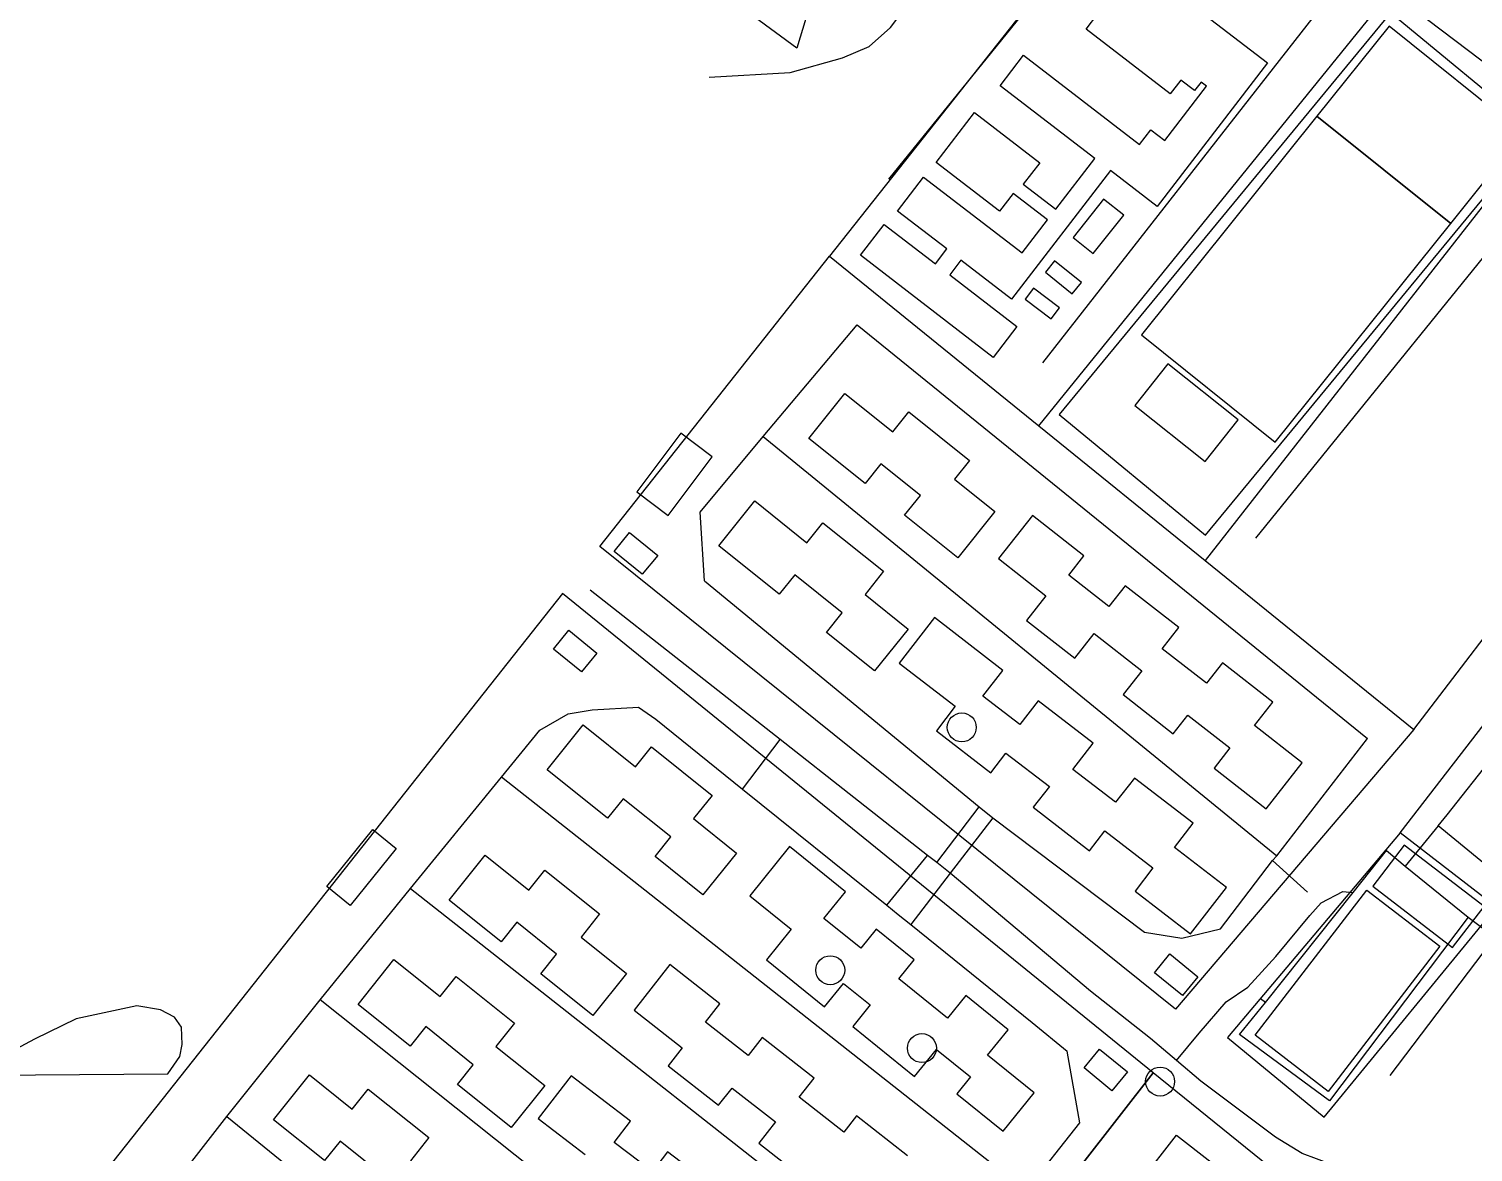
# Model space of a CAD drawing. Header units: metres. Extents: x 11276530 to 11306586, y 355867 to 367650.
# Drawn here: x 11290067.2 to 11290566.2, y 361222.2 to 361610.2 of the extents above; entities that cross this region are included whole.
import ezdxf

# ---------------------------------------------------------------- set-up
doc = ezdxf.new("R2010")
doc.units = ezdxf.units.M
for name, color, linetype in [('AMENITY', 6, 'Continuous'), ('BUILDING', 8, 'Continuous'), ('HIGHWAY_OTHER', 7, 'Continuous'), ('HIGHWAY_RESIDENTIAL', 7, 'Continuous'), ('HIGHWAY_SERVICE', 8, 'Continuous'), ('LANDUSE', 2, 'Continuous'), ('MISC', 8, 'Continuous'), ('NATURAL_WATER', 5, 'Continuous')]:
    doc.layers.add(name, color=color, linetype=linetype)

msp = doc.modelspace()

# ---------------------------------------------------------------- linework, layer by layer
at = {"layer": 'AMENITY'}
for points in [[(11290520.27, 361669.37), (11290479.42, 361703.06), (11290343.8, 361531.69), (11290416.11, 361473.16), (11290534.71, 361619.29), (11290531.62, 361626.52), (11290533.17, 361633.23), (11290528.68, 361636.94), (11290518.72, 361644.07), (11290516.65, 361652.33), (11290517.68, 361660.59), (11290520.27, 361669.37)], [(11290590.96, 361576.42), (11290473.61, 361426.62), (11290545.7, 361368.27), (11290672.53, 361534.09), (11290658.08, 361533.57), (11290644.65, 361537.19), (11290599.87, 361568.57), (11290590.96, 361576.42)], [(11290541.03, 361332.58), (11290481.3, 361261.84), (11290514.78, 361234.31), (11290574.32, 361306.85), (11290541.03, 361332.58)], [(11290542.37, 361328.25), (11290531.5, 361314.08), (11290559.09, 361292.89), (11290569.97, 361307.06), (11290542.37, 361328.25)]]:
    msp.add_lwpolyline(points, dxfattribs=at)
for centre in [(11290389.53, 361368.96), (11290344.1, 361285.07), (11290375.76, 361258.15)]:
    msp.add_circle(centre, 5, dxfattribs=at)
at = {"layer": 'BUILDING'}
for points in [[(11290467.77, 361619.52), (11290495.11, 361598.5), (11290457, 361548.94), (11290440.88, 361561.34), (11290406.73, 361516.92), (11290389.24, 361530.35), (11290385.36, 361525.31), (11290408.58, 361507.46), (11290400.37, 361496.78), (11290354.52, 361532.03), (11290362.73, 361542.72), (11290362.73, 361542.72), (11290380.39, 361529.12), (11290384.31, 361534.23), (11290367.31, 361547.31), (11290376.34, 361559.05), (11290410.37, 361532.88), (11290419.15, 361544.3), (11290407.33, 361553.39), (11290402.58, 361547.22), (11290380.65, 361564.08), (11290393.9, 361581.31), (11290416.44, 361563.97), (11290410.78, 361556.61), (11290421.99, 361547.99), (11290435.44, 361565.48), (11290402.77, 361590.61), (11290410.86, 361601.14), (11290450.98, 361570.29), (11290454.89, 361575.37), (11290459.7, 361571.68), (11290474.11, 361590.43), (11290472.24, 361591.86), (11290469.97, 361588.91), (11290465.21, 361592.58), (11290461.53, 361587.8), (11290432.46, 361610.15), (11290436.52, 361615.42)], [(11290370.82, 361220.98), (11290353.2, 361234.81), (11290348.78, 361229.17), (11290333.36, 361241.27), (11290338.48, 361247.81), (11290320.59, 361261.83), (11290315.7, 361255.59), (11290300.93, 361267.15), (11290305.92, 361273.5), (11290288.65, 361287.04), (11290288.65, 361287.04), (11290276.34, 361271.32), (11290292.95, 361258.31), (11290288.08, 361252.07), (11290305.52, 361238.42), (11290310.18, 361244.37), (11290325.14, 361232.65), (11290319.4, 361225.31), (11290336.4, 361211.98)], [(11290308.74, 361206.42), (11290287.91, 361222.38), (11290282.64, 361215.5), (11290269.47, 361225.58), (11290275.06, 361232.89), (11290254.56, 361248.6), (11290254.56, 361248.6), (11290243.22, 361233.8), (11290259.38, 361221.42)]]:
    msp.add_lwpolyline(points, dxfattribs=at)
for points in [[(11290349.15, 361484.32), (11290365.74, 361471.05), (11290371.28, 361477.96), (11290392.24, 361461.18), (11290387.04, 361454.68), (11290400.94, 361443.54), (11290388.13, 361427.53), (11290369.79, 361442.22), (11290375.24, 361449.02), (11290361.53, 361460.01), (11290356.12, 361453.25), (11290336.71, 361468.79), (11290349.15, 361484.32)], [(11290317.99, 361447.17), (11290336.03, 361432.72), (11290341.56, 361439.63), (11290362.53, 361422.86), (11290356.1, 361414.82), (11290370.95, 361402.93), (11290359.36, 361388.46), (11290342.78, 361401.74), (11290348.23, 361408.54), (11290331.83, 361421.67), (11290326.42, 361414.93), (11290305.55, 361431.64), (11290317.99, 361447.17)], [(11290413.92, 361442.2), (11290402.22, 361427.28), (11290418.62, 361414.44), (11290411.9, 361405.85), (11290428.55, 361392.81), (11290435.3, 361401.4), (11290451.73, 361388.53), (11290445.27, 361380.29), (11290462.57, 361366.72), (11290467.67, 361373.23), (11290482.15, 361361.87), (11290476.67, 361354.89), (11290494.65, 361340.78), (11290507.15, 361356.74), (11290490.7, 361369.64), (11290497.01, 361377.68), (11290479.63, 361391.3), (11290474.05, 361384.18), (11290458.78, 361396.13), (11290464.48, 361403.41), (11290445.99, 361417.89), (11290440.33, 361410.67), (11290426.47, 361421.54), (11290431.72, 361428.25), (11290413.92, 361442.2)], [(11290269.47, 361429.76), (11290274.78, 361436.26), (11290284.46, 361428.36), (11290279.14, 361421.85), (11290269.47, 361429.76)], [(11290380.06, 361406.88), (11290367.92, 361391.17), (11290387.26, 361376.23), (11290380.76, 361367.81), (11290399.56, 361353.29), (11290404.8, 361360.07), (11290419.78, 361348.5), (11290414.24, 361341.34), (11290433.67, 361326.33), (11290438.97, 361333.2), (11290455.58, 361320.38), (11290449.4, 361312.36), (11290468.55, 361297.58), (11290480.96, 361313.65), (11290463.02, 361327.51), (11290469.44, 361335.82), (11290449.15, 361351.46), (11290442.66, 361343.07), (11290427.93, 361354.44), (11290434.94, 361363.54), (11290415.97, 361378.18), (11290409.6, 361369.93), (11290396.85, 361379.76), (11290403.67, 361388.61), (11290380.06, 361406.88)], [(11290248.43, 361396.02), (11290253.74, 361402.52), (11290263.42, 361394.62), (11290258.1, 361388.11), (11290248.43, 361396.02)], [(11290258.74, 361369.78), (11290276.8, 361355.33), (11290282.33, 361362.23), (11290303.29, 361345.46), (11290296.86, 361337.43), (11290311.71, 361325.54), (11290300.12, 361311.07), (11290283.54, 361324.35), (11290288.99, 361331.15), (11290272.59, 361344.28), (11290267.18, 361337.54), (11290246.31, 361354.25), (11290258.74, 361369.78)], [(11290330.04, 361327.85), (11290316.28, 361310.82), (11290330.61, 361299.24), (11290322.03, 361288.62), (11290342.13, 361272.37), (11290348.69, 361280.47), (11290357.85, 361273.06), (11290351.85, 361265.64), (11290373.23, 361248.34), (11290380.82, 361257.7), (11290392.53, 361248.23), (11290387.8, 361242.38), (11290403.78, 361229.44), (11290414.51, 361242.69), (11290398.45, 361255.7), (11290405.56, 361264.47), (11290390.93, 361276.31), (11290384.6, 361268.5), (11290367.82, 361282.09), (11290373.11, 361288.63), (11290359.95, 361299.28), (11290354.6, 361292.66), (11290341.89, 361302.94), (11290349.38, 361312.2), (11290330.04, 361327.85)], [(11290224.89, 361324.78), (11290239.95, 361312.73), (11290245.48, 361319.63), (11290264.41, 361304.49), (11290257.99, 361296.45), (11290273.66, 361283.9), (11290262.07, 361269.43), (11290244.08, 361283.84), (11290249.51, 361290.64), (11290235.82, 361301.62), (11290230.41, 361294.88), (11290212.46, 361309.25), (11290224.89, 361324.78)], [(11290529.43, 361312.76), (11290554.65, 361293.35), (11290516.08, 361243.21), (11290490.85, 361262.61), (11290529.43, 361312.76)], [(11290193.36, 361288.75), (11290209.36, 361275.95), (11290214.89, 361282.85), (11290235.01, 361266.76), (11290228.57, 361258.72), (11290245.47, 361245.19), (11290233.88, 361230.72), (11290215.26, 361245.64), (11290220.72, 361252.44), (11290204.31, 361265.58), (11290198.91, 361258.83), (11290180.93, 361273.21), (11290193.36, 361288.75)], [(11290456.09, 361284.2), (11290461.4, 361290.7), (11290471.07, 361282.8), (11290465.75, 361276.29), (11290456.09, 361284.2)], [(11290431.76, 361251.35), (11290437.07, 361257.85), (11290446.74, 361249.96), (11290441.42, 361243.44), (11290431.76, 361251.35)], [(11290164.15, 361248.96), (11290178.95, 361237.12), (11290184.48, 361244.02), (11290205.44, 361227.25), (11290199.02, 361219.22), (11290213.87, 361207.33), (11290202.28, 361192.86), (11290185.69, 361206.14), (11290191.15, 361212.94), (11290174.75, 361226.07), (11290169.34, 361219.33), (11290151.73, 361233.42), (11290164.15, 361248.96)]]:
    msp.add_lwpolyline(points, close=True, dxfattribs=at)
at = {"layer": 'HIGHWAY_OTHER'}
for points in [[(11290302.2, 361593.57), (11290330.27, 361595.22), (11290348.33, 361600.29), (11290357.58, 361604.17), (11290364.91, 361610.74), (11290375.2, 361624.32), (11290385.5, 361640.6), (11290387.74, 361647.77), (11290390.43, 361654.18), (11290402.08, 361667.17), (11290430.3, 361690.46), (11290451.19, 361699.27), (11290477.32, 361705.69), (11290484.74, 361706.2)], [(11290554.15, 361334.91), (11290557.2, 361338.73), (11290573.29, 361358.96), (11290589.26, 361379.61), (11290594.26, 361386.37), (11290614.96, 361412.09), (11290617.78, 361415.68), (11290634.49, 361436.97), (11290650.52, 361457.24), (11290655.49, 361463.53), (11290660.72, 361470.12), (11290676.84, 361490.41), (11290693.3, 361511.14), (11290697.56, 361516.51)], [(11290313.78, 361347.65), (11290326.81, 361364.74)], [(11290633.62, 361269.78), (11290554.15, 361334.91)], [(11290496.83, 361322.93), (11290508.96, 361312.08)], [(11290494.42, 361273.97), (11290492.68, 361275.24)]]:
    msp.add_lwpolyline(points, dxfattribs=at)
msp.add_circle((11290458.05, 361246.6), 5, dxfattribs=at)
at = {"layer": 'HIGHWAY_RESIDENTIAL'}
for points in [[(11290454.7, 361261.52), (11290433.99, 361277.8), (11290385.51, 361318.6), (11290380.88, 361322.25), (11290377.69, 361324.75), (11290326.81, 361364.74), (11290261.15, 361416.37)], [(11290567.11, 361197.03), (11290554.18, 361206.73), (11290542.99, 361212.32), (11290537.75, 361213.33), (11290519.54, 361216.81), (11290516.98, 361218.07), (11290507.11, 361221.77), (11290497.93, 361227.44), (11290472.13, 361246.77), (11290463.7, 361253.86), (11290454.7, 361261.52)]]:
    msp.add_lwpolyline(points, dxfattribs=at)
at = {"layer": 'HIGHWAY_SERVICE'}
for points in [[(11290364.31, 361558.34), (11290445.81, 361658.96), (11290448.28, 361660.16), (11290451.19, 361660.24), (11290453.95, 361659.71), (11290460.59, 361654.38), (11290468.46, 361648.08), (11290486.37, 361633.73), (11290494.65, 361627.34), (11290510.79, 361614.16)], [(11290683.74, 361548.2), (11290675.23, 361544.02), (11290667.5, 361540.22), (11290650.73, 361539.44), (11290640.67, 361545.21), (11290626.53, 361555.88), (11290603.72, 361573.1), (11290600.56, 361575.49), (11290546.14, 361616.57), (11290539.47, 361625.09), (11290540.05, 361630.49), (11290540.45, 361634.16), (11290541.67, 361636.54), (11290545.7, 361644.38), (11290551.96, 361652.83)], [(11290533.25, 361642.76), (11290528.68, 361636.94), (11290510.79, 361614.16), (11290417.46, 361494.92)], [(11290603.72, 361573.1), (11290601.07, 361569.99), (11290599.87, 361568.57), (11290490.98, 361434.31)], [(11290300.63, 361419.58), (11290299.13, 361443.28), (11290320.88, 361469.43), (11290353.39, 361508)], [(11290353.39, 361508), (11290529.73, 361365.09)], [(11290320.88, 361469.43), (11290498.32, 361324.54)], [(11290300.63, 361419.58), (11290395.57, 361341.55), (11290400.2, 361337.74), (11290452.62, 361298.26), (11290465.6, 361296.19)], [(11290107.83, 361198.84), (11290135.57, 361234.57), (11290167.86, 361274.86), (11290199.09, 361313.25), (11290230.53, 361351.72), (11290243.8, 361367.95), (11290253.48, 361373.67), (11290261.85, 361374.99), (11290277.79, 361375.96)], [(11290277.79, 361375.96), (11290283.78, 361371.82), (11290313.78, 361347.65), (11290363.64, 361307.49), (11290367.51, 361304.37), (11290371.92, 361300.82), (11290413.79, 361267), (11290425.99, 361257.15)], [(11290465.6, 361296.19), (11290478.95, 361299.38), (11290496.83, 361322.93), (11290498.32, 361324.54), (11290529.73, 361365.09)], [(11290411.8, 361208.86), (11290230.53, 361351.72)], [(11290380.88, 361322.25), (11290395.57, 361341.55)], [(11290400.2, 361337.74), (11290385.51, 361318.6), (11290371.92, 361300.82)], [(11290554.15, 361334.91), (11290542.66, 361321.01)], [(11290516.58, 361240), (11290485.53, 361262.83), (11290494.42, 361273.97), (11290524.71, 361311.94), (11290536.22, 361326.37)], [(11290536.22, 361326.37), (11290542.66, 361321.01), (11290564.53, 361303.41), (11290516.58, 361240)], [(11290363.64, 361307.49), (11290377.69, 361324.75)], [(11290199.09, 361313.25), (11290381.17, 361170.11)], [(11290463.7, 361253.86), (11290471.49, 361263.32), (11290480.88, 361274.09), (11290488.37, 361279.17), (11290497.98, 361289.81), (11290509.79, 361303.93), (11290513.75, 361308.3), (11290521.14, 361312.24), (11290524.71, 361311.94)], [(11290564.53, 361303.41), (11290573.65, 361296.49), (11290572.45, 361294.91), (11290537.43, 361248.67)], [(11290349.62, 361130.12), (11290167.86, 361274.86)], [(11290280.9, 361050.92), (11290288.14, 361051.39), (11290316.35, 361087.7), (11290349.62, 361130.12), (11290381.17, 361170.11), (11290411.8, 361208.86), (11290430.35, 361232.33), (11290425.99, 361257.15)], [(11290135.57, 361234.57), (11290316.35, 361087.7)], [(11290377.11, 360974.22), (11290357.42, 360989.55), (11290342.93, 361000.84), (11290307.93, 361028.09), (11290377.72, 361117.7), (11290387.71, 361130.5), (11290398.87, 361144.85), (11290426.06, 361179.76), (11290463.7, 361228.1), (11290501.76, 361198.47), (11290515.56, 361187.72), (11290547.88, 361162.54), (11290530.66, 361140.42), (11290401.78, 360974.92), (11290367.26, 361001.81)]]:
    msp.add_lwpolyline(points, dxfattribs=at)
at = {"layer": 'LANDUSE'}
for points in [[(11290423.23, 361477.06), (11290473.73, 361435.4), (11290588.16, 361574.14), (11290537.64, 361615.79), (11290423.23, 361477.06)], [(11290545.7, 361368.27), (11290463.38, 361271.64), (11290264.51, 361431.49), (11290343.8, 361531.69), (11290416.11, 361473.16), (11290473.61, 361426.62), (11290545.7, 361368.27)], [(11290635.31, 361259.73), (11290574.32, 361306.85), (11290541.03, 361332.58), (11290690.31, 361525.77), (11290784.56, 361452.95), (11290635.31, 361259.73)], [(11290083.92, 361203.28), (11290287.17, 361033.25), (11290455.6, 361249.63), (11290251.63, 361415.22), (11290083.92, 361203.28)], [(11290287.17, 361033.25), (11290387.24, 360953.86), (11290535.89, 361136.12), (11290559.78, 361165.43), (11290455.6, 361249.63), (11290287.17, 361033.25)]]:
    msp.add_lwpolyline(points, close=True, dxfattribs=at)
at = {"layer": 'MISC'}
for points in [[(11290537.17, 361611.19), (11290512.24, 361580.11), (11290558.46, 361543.02), (11290583.39, 361574.09), (11290537.17, 361611.19)], [(11290451.57, 361504.54), (11290497.79, 361467.43), (11290558.46, 361543.02), (11290512.24, 361580.11), (11290451.57, 361504.54)], [(11290438.51, 361551.42), (11290427.97, 361538.15), (11290434.92, 361532.64), (11290445.46, 361545.92), (11290438.51, 361551.42)], [(11290421.61, 361530.14), (11290418.4, 361526.15), (11290427.63, 361518.7), (11290430.84, 361522.68), (11290421.61, 361530.14)], [(11290414.28, 361520.7), (11290411.43, 361516.92), (11290420.41, 361510.14), (11290423.26, 361513.92), (11290414.28, 361520.7)], [(11290460.77, 361494.52), (11290449.32, 361480.13), (11290473.61, 361460.82), (11290485.04, 361475.2), (11290460.77, 361494.52)], [(11290292.47, 361470.57), (11290277.24, 361450.27), (11290288.08, 361442.15), (11290303.31, 361462.44), (11290292.47, 361470.57)], [(11290186.05, 361333.66), (11290194.11, 361327.17), (11290178.25, 361307.47), (11290170.19, 361313.97), (11290186.05, 361333.66)]]:
    msp.add_lwpolyline(points, dxfattribs=at)
at = {"layer": 'NATURAL_WATER'}
for points in [[(11290335.7, 361613.84), (11290332.53, 361603.61), (11290266.19, 361652.43)], [(11290115.21, 361249.26), (11290119.34, 361255.26), (11290120.16, 361259.39), (11290119.96, 361265.38), (11290117.48, 361268.89), (11290112.72, 361271.37), (11290104.46, 361272.81), (11290083.6, 361268.27), (11290069.15, 361261.25), (11290058, 361255.26)], [(11289947.49, 361248.03), (11290115.21, 361249.26)]]:
    msp.add_lwpolyline(points, dxfattribs=at)

doc.saveas('drawing.dxf')
